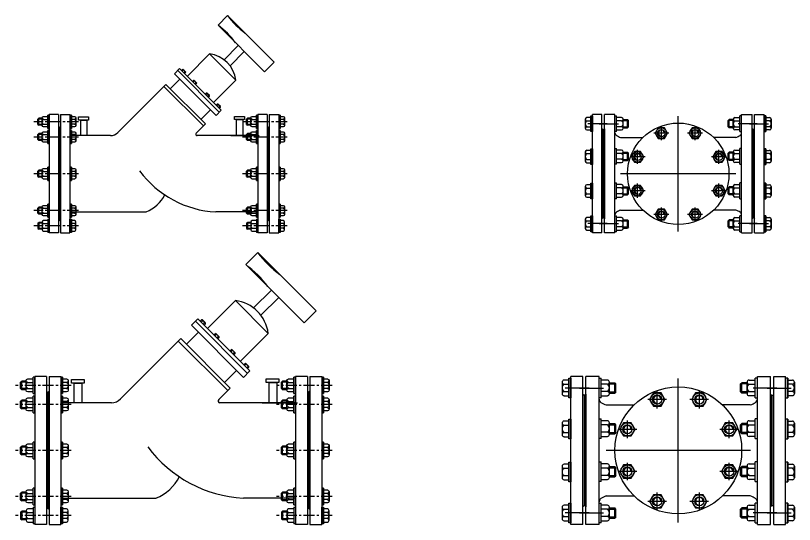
# Model space of a CAD drawing. Header units: millimetres. Extents: x 1218 to 72853, y -34712 to 16286.
# Drawn here: x 64295 to 66534, y 9859 to 11321 of the extents above; entities that cross this region are included whole.
import ezdxf

# ---------------------------------------------------------------- set-up
doc = ezdxf.new("R2010")
doc.units = ezdxf.units.MM
doc.linetypes.add('CENTER', pattern=[50.8, 31.75, -6.35, 6.35, -6.35])
doc.styles.get("Standard").update_dxf_attribs({"font": 'arial.ttf'})

# ---------------------------------------------------------------- blocks, each defined once
blk = doc.blocks.new('VANMOTCHIEU-DN200 PCCC')
for p, q in [((-267.2, 157), (-267.2, 130.5)), ((-251.7, 161.7), (-262.5, 161.7)), ((-251.7, 121.1), (-251.7, 166.4)), ((-251.7, 166.4), (-246.9, 166.4)), ((-251.7, 166.4), (-251.7, 121.1)), ((-219.5, 170), (-246.9, 170)), ((-246.9, -170), (-246.9, 170)), ((-246.9, 166.4), (-246.9, 121.1)), ((-219.5, -170), (-219.5, 170)), ((-182, 170), (-212.4, 170)), ((-212.4, -170), (-212.4, 170)), ((-182, -170), (-182, 170)), ((-182, 121.1), (-182, 166.4)), ((-182, 166.4), (-177.3, 166.4)), ((-177.3, 121.1), (-177.3, 166.4)), ((-162.9, 161.7), (-177.3, 161.7)), ((-158.2, 130.5), (-158.2, 157)), ((0, -165.7), (0, 165.7)), ((158.2, 130.5), (158.2, 157)), ((162.9, 161.7), (177.3, 161.7)), ((182, 166.4), (177.3, 166.4)), ((177.3, 121.1), (177.3, 166.4)), ((182, 170.1), (212.4, 170.1)), ((182, -170), (182, 170.1)), ((182, 121.1), (182, 166.4)), ((212.4, -170), (212.4, 170.1)), ((219.5, 170), (246.9, 170)), ((219.5, -170), (219.5, 170)), ((246.9, -170), (246.9, 170)), ((251.7, 166.4), (246.9, 166.4)), ((246.9, 166.4), (246.9, 121.1)), ((251.7, 121.1), (251.7, 166.4)), ((251.7, 166.4), (251.7, 121.1)), ((251.7, 161.7), (262.5, 161.7)), ((267.2, 157), (267.2, 130.5)), ((-204.8, 143.2), (-259.8, 143.2)), ((-227.1, 143.2), (-172, 143.2)), ((-158.2, 155.7), (-146.3, 155.7)), ((-158.2, 152.7), (-143.3, 152.7)), ((-158.2, 134.8), (-143.3, 134.8)), ((-146.3, 131.8), (-146.3, 155.7)), ((-143.3, 152.7), (-146.3, 155.7)), ((-143.3, 134.8), (-146.3, 131.8)), ((-143.3, 134.8), (-143.3, 152.7)), ((-48.5, 96.7), (-48.5, 137.3)), ((48.5, 96.7), (48.5, 137.3)), ((143.3, 152.7), (146.3, 155.7)), ((158.2, 152.7), (143.3, 152.7)), ((143.3, 134.8), (143.3, 152.7)), ((143.3, 134.8), (146.3, 131.8)), ((158.2, 134.8), (143.3, 134.8)), ((158.2, 155.7), (146.3, 155.7)), ((146.3, 131.8), (146.3, 155.7)), ((227.1, 143.2), (172, 143.2)), ((204.8, 143.2), (259.8, 143.2)), ((-262.5, 125.9), (-251.7, 125.9)), ((-246.9, 121.1), (-251.7, 121.1)), ((-215.9, 125.9), (-219.5, 129.5)), ((-215.9, 125.9), (-212.4, 129.5)), ((-215.9, -125.8), (-215.9, 125.9)), ((-215.9, -125.8), (-215.9, 125.9)), ((-212.4, 129.5), (-212.4, -129.4)), ((-177.3, 121.1), (-182, 121.1)), ((-177.3, 125.9), (-162.9, 125.9)), ((-158.2, 131.8), (-146.3, 131.8)), ((-27, 117), (-69.9, 117)), ((69.9, 117), (27, 117)), ((158.2, 131.8), (146.3, 131.8)), ((177.3, 125.9), (162.9, 125.9)), ((177.3, 121.1), (182, 121.1)), ((215.9, 125.9), (212.4, 129.5)), ((212.4, 129.5), (212.4, -129.4)), ((215.9, 125.9), (219.5, 129.5)), ((215.9, -125.8), (215.9, 125.9)), ((215.9, -125.8), (215.9, 125.9)), ((246.9, 121.1), (251.7, 121.1)), ((262.5, 125.9), (251.7, 125.9)), ((-165.7, 104.5), (-101.7, 104.5)), ((165.7, 104.5), (101.7, 104.5)), ((-251.7, 67.4), (-262.5, 67.4)), ((-251.7, 26.9), (-251.7, 72.2)), ((-251.7, 72.2), (-246.9, 72.2)), ((-251.7, 72.2), (-251.7, 26.9)), ((-246.9, 72.2), (-246.9, 26.9)), ((-182, 27.5), (-182, 72.8)), ((-182, 72.8), (-177.3, 72.8)), ((-177.3, 27.5), (-177.3, 72.8)), ((-162.9, 68), (-177.3, 68)), ((-117, 28.2), (-117, 68.7)), ((117, 28.2), (117, 68.7)), ((162.9, 68), (177.3, 68)), ((182, 72.8), (177.3, 72.8)), ((177.3, 27.5), (177.3, 72.8)), ((182, 27.5), (182, 72.8)), ((251.7, 72.2), (246.9, 72.2)), ((246.9, 72.2), (246.9, 26.9)), ((251.7, 26.9), (251.7, 72.2)), ((251.7, 72.2), (251.7, 26.9)), ((251.7, 67.4), (262.5, 67.4)), ((-267.2, 62.8), (-267.2, 36.3)), ((-158.2, 36.9), (-158.2, 63.4)), ((-158.2, 62.1), (-146.3, 62.1)), ((-158.2, 59.1), (-143.3, 59.1)), ((-146.3, 38.2), (-146.3, 62.1)), ((-143.3, 59.1), (-146.3, 62.1)), ((-143.3, 41.2), (-143.3, 59.1)), ((-95.5, 48.5), (-138.5, 48.5)), ((138.5, 48.5), (95.5, 48.5)), ((143.3, 59.1), (146.3, 62.1)), ((158.2, 59.1), (143.3, 59.1)), ((143.3, 41.2), (143.3, 59.1)), ((158.2, 62.1), (146.3, 62.1)), ((146.3, 38.2), (146.3, 62.1)), ((158.2, 36.9), (158.2, 63.4)), ((267.2, 62.8), (267.2, 36.3)), ((-262.5, 31.6), (-251.7, 31.6)), ((-246.9, 26.9), (-251.7, 26.9)), ((-177.3, 27.5), (-182, 27.5)), ((-177.3, 32.2), (-162.9, 32.2)), ((-158.2, 41.2), (-143.3, 41.2)), ((-158.2, 38.2), (-146.3, 38.2)), ((-143.3, 41.2), (-146.3, 38.2)), ((143.3, 41.2), (146.3, 38.2)), ((158.2, 41.2), (143.3, 41.2)), ((158.2, 38.2), (146.3, 38.2)), ((177.3, 32.2), (162.9, 32.2)), ((177.3, 27.5), (182, 27.5)), ((246.9, 26.9), (251.7, 26.9)), ((262.5, 31.6), (251.7, 31.6)), ((165.9, 0), (-165.9, 0)), ((-267.2, -36.3), (-267.2, -62.7)), ((-251.7, -31.6), (-262.5, -31.6)), ((-251.7, -72.2), (-251.7, -26.8)), ((-251.7, -26.8), (-246.9, -26.8)), ((-251.7, -26.8), (-251.7, -72.2)), ((-246.9, -26.8), (-246.9, -72.2)), ((-182, -71.6), (-182, -26.2)), ((-182, -26.2), (-177.3, -26.2)), ((-177.3, -71.6), (-177.3, -26.2)), ((-162.9, -31), (-177.3, -31)), ((-158.2, -62.1), (-158.2, -35.7)), ((-158.2, -37), (-146.3, -37)), ((-158.2, -39.9), (-143.3, -39.9)), ((-146.3, -60.8), (-146.3, -37)), ((-143.3, -39.9), (-146.3, -37)), ((-143.3, -57.8), (-143.3, -39.9)), ((-117, -68.7), (-117, -28.2)), ((117, -68.7), (117, -28.2)), ((143.3, -39.9), (146.3, -37)), ((158.2, -39.9), (143.3, -39.9)), ((143.3, -57.8), (143.3, -39.9)), ((158.2, -37), (146.3, -37)), ((146.3, -60.8), (146.3, -37)), ((158.2, -62.1), (158.2, -35.7)), ((162.9, -31), (177.3, -31)), ((182, -26.2), (177.3, -26.2)), ((177.3, -71.6), (177.3, -26.2)), ((182, -71.6), (182, -26.2)), ((251.7, -26.8), (246.9, -26.8)), ((246.9, -26.8), (246.9, -72.2)), ((251.7, -72.2), (251.7, -26.8)), ((251.7, -26.8), (251.7, -72.2)), ((251.7, -31.6), (262.5, -31.6)), ((267.2, -36.3), (267.2, -62.7)), ((-177.3, -66.8), (-162.9, -66.8)), ((-158.2, -57.8), (-143.3, -57.8)), ((-158.2, -60.8), (-146.3, -60.8)), ((-143.3, -57.8), (-146.3, -60.8)), ((-95.5, -48.5), (-138.5, -48.5)), ((138.5, -48.5), (95.5, -48.5)), ((143.3, -57.8), (146.3, -60.8)), ((158.2, -57.8), (143.3, -57.8)), ((158.2, -60.8), (146.3, -60.8)), ((177.3, -66.8), (162.9, -66.8)), ((-262.5, -67.4), (-251.7, -67.4)), ((-246.9, -72.2), (-251.7, -72.2)), ((-177.3, -71.6), (-182, -71.6)), ((177.3, -71.6), (182, -71.6)), ((246.9, -72.2), (251.7, -72.2)), ((262.5, -67.4), (251.7, -67.4)), ((-165.7, -104.5), (-101.7, -104.5)), ((-48.5, -137.3), (-48.5, -96.7)), ((48.5, -137.3), (48.5, -96.7)), ((165.7, -104.5), (101.7, -104.5)), ((-267.2, -130.5), (-267.2, -157)), ((-251.7, -125.8), (-262.5, -125.8)), ((-251.7, -166.4), (-251.7, -121.1)), ((-251.7, -121.1), (-246.9, -121.1)), ((-251.7, -121.1), (-251.7, -166.4)), ((-246.9, -121.1), (-246.9, -166.4)), ((-215.9, -125.8), (-219.5, -129.4)), ((-215.9, -125.8), (-212.4, -129.4)), ((-182, -166.4), (-182, -121.1)), ((-182, -121.1), (-177.3, -121.1)), ((-177.3, -166.4), (-177.3, -121.1)), ((-162.9, -125.8), (-177.3, -125.8)), ((-158.2, -157), (-158.2, -130.5)), ((-158.2, -131.8), (-146.3, -131.8)), ((-146.3, -155.7), (-146.3, -131.8)), ((-143.3, -134.8), (-146.3, -131.8)), ((-27, -117), (-69.9, -117)), ((69.9, -117), (27, -117)), ((143.3, -134.8), (146.3, -131.8)), ((158.2, -131.8), (146.3, -131.8)), ((146.3, -155.7), (146.3, -131.8)), ((158.2, -157), (158.2, -130.5)), ((162.9, -125.8), (177.3, -125.8)), ((182, -121.1), (177.3, -121.1)), ((177.3, -166.4), (177.3, -121.1)), ((182, -166.4), (182, -121.1)), ((215.9, -125.8), (212.4, -129.4)), ((215.9, -125.8), (219.5, -129.4)), ((251.7, -121.1), (246.9, -121.1)), ((246.9, -121.1), (246.9, -166.4)), ((251.7, -166.4), (251.7, -121.1)), ((251.7, -121.1), (251.7, -166.4)), ((251.7, -125.8), (262.5, -125.8)), ((267.2, -130.5), (267.2, -157)), ((-204.8, -143.1), (-259.8, -143.1)), ((-227.1, -143.1), (-172, -143.1)), ((-158.2, -134.8), (-143.3, -134.8)), ((-158.2, -152.7), (-143.3, -152.7)), ((-158.2, -155.7), (-146.3, -155.7)), ((-143.3, -152.7), (-146.3, -155.7)), ((-143.3, -152.7), (-143.3, -134.8)), ((158.2, -134.8), (143.3, -134.8)), ((143.3, -152.7), (143.3, -134.8)), ((143.3, -152.7), (146.3, -155.7)), ((158.2, -152.7), (143.3, -152.7)), ((158.2, -155.7), (146.3, -155.7)), ((227.1, -143.1), (172, -143.1)), ((204.8, -143.1), (259.8, -143.1)), ((-262.5, -161.6), (-251.7, -161.6)), ((-246.9, -166.4), (-251.7, -166.4)), ((-219.5, -170), (-246.9, -170)), ((-182, -170), (-212.4, -170)), ((-177.3, -166.4), (-182, -166.4)), ((-177.3, -161.6), (-162.9, -161.6)), ((177.3, -161.6), (162.9, -161.6)), ((177.3, -166.4), (182, -166.4)), ((182, -170), (212.4, -170)), ((219.5, -170), (246.9, -170)), ((246.9, -166.4), (251.7, -166.4)), ((262.5, -161.6), (251.7, -161.6))]:
    blk.add_line(p, q)
for points in [[(-262.5, 152.1), (-251.7, 152.1)], [(-262.5, 135.4), (-251.7, 135.4)], [(-162.9, 152.1), (-177.3, 152.1)], [(-162.9, 135.4), (-177.3, 135.4)], [(162.9, 152.1), (177.3, 152.1)], [(162.9, 135.4), (177.3, 135.4)], [(262.5, 152.1), (251.7, 152.1)], [(262.5, 135.4), (251.7, 135.4)], [(-262.5, 57.9), (-251.7, 57.9)], [(-162.9, 58.5), (-177.3, 58.5)], [(162.9, 58.5), (177.3, 58.5)], [(262.5, 57.9), (251.7, 57.9)], [(-262.5, 41.2), (-251.7, 41.2)], [(-162.9, 41.8), (-177.3, 41.8)], [(162.9, 41.8), (177.3, 41.8)], [(262.5, 41.2), (251.7, 41.2)], [(-262.5, -41.1), (-251.7, -41.1)], [(-162.9, -40.5), (-177.3, -40.5)], [(162.9, -40.5), (177.3, -40.5)], [(262.5, -41.1), (251.7, -41.1)], [(-262.5, -57.8), (-251.7, -57.8)], [(-162.9, -57.2), (-177.3, -57.2)], [(162.9, -57.2), (177.3, -57.2)], [(262.5, -57.8), (251.7, -57.8)], [(-262.5, -135.4), (-251.7, -135.4)], [(-262.5, -152.1), (-251.7, -152.1)], [(-162.9, -135.4), (-177.3, -135.4)], [(-162.9, -152.1), (-177.3, -152.1)], [(162.9, -135.4), (177.3, -135.4)], [(162.9, -152.1), (177.3, -152.1)], [(262.5, -135.4), (251.7, -135.4)], [(262.5, -152.1), (251.7, -152.1)]]:
    blk.add_lwpolyline(points)
at = {"flags": 128}
for points in [[(-30.8, 117), (-39.7, 132.3), (-57.3, 132.3), (-66.1, 117), (-57.3, 101.7), (-39.7, 101.7)], [(66.1, 117), (57.3, 132.3), (39.7, 132.3), (30.8, 117), (39.7, 101.7), (57.3, 101.7)], [(-99.4, 48.5), (-108.2, 63.7), (-125.8, 63.7), (-134.6, 48.5), (-125.8, 33.2), (-108.2, 33.2)], [(134.6, 48.5), (125.8, 63.7), (108.2, 63.7), (99.4, 48.5), (108.2, 33.2), (125.8, 33.2)], [(-99.4, -48.5), (-108.2, -33.2), (-125.8, -33.2), (-134.6, -48.5), (-125.8, -63.7), (-108.2, -63.7)], [(134.6, -48.5), (125.8, -33.2), (108.2, -33.2), (99.4, -48.5), (108.2, -63.7), (125.8, -63.7)], [(-30.8, -117), (-39.7, -101.7), (-57.3, -101.7), (-66.1, -117), (-57.3, -132.3), (-39.7, -132.3)], [(66.1, -117), (57.3, -101.7), (39.7, -101.7), (30.8, -117), (39.7, -132.3), (57.3, -132.3)]]:
    blk.add_lwpolyline(points, close=True, dxfattribs=at)
for centre, radius in [((0, 0), 145.8), ((-48.5, 117), 15.3), ((-48.5, 117), 10.6), ((48.5, 117), 15.3), ((48.5, 117), 10.6), ((-117, 48.5), 15.3), ((-117, 48.5), 10.6), ((117, 48.5), 15.3), ((117, 48.5), 10.6), ((-117, -48.5), 15.3), ((-117, -48.5), 10.6), ((117, -48.5), 15.3), ((117, -48.5), 10.6), ((-48.5, -117), 15.3), ((-48.5, -117), 10.6), ((48.5, -117), 15.3), ((48.5, -117), 10.6)]:
    blk.add_circle(centre, radius)
for centre, radius, start, end in [((-262.5, 156.9), 4.77, 90.2478, 269.7522), ((-163, 156.9), 4.77, 270.2478, 89.7522), ((163, 156.9), 4.77, 90.2478, 269.7522), ((262.5, 156.9), 4.77, 270.2478, 89.7522), ((-257.5, 143.8), 9.72, 120.7312, 239.2688), ((-262.5, 130.7), 4.77, 90.2478, 269.7522), ((-167.9, 143.8), 9.72, 300.7312, 59.2688), ((-163, 130.7), 4.77, 270.2478, 89.7522), ((167.9, 143.8), 9.72, 120.7312, 239.2688), ((163, 130.7), 4.77, 90.2478, 269.7522), ((257.5, 143.8), 9.72, 300.7312, 59.2688), ((262.5, 130.7), 4.77, 270.2478, 89.7522), ((-171.7, 118.9), 10.4, 186.0969, 234.3678), ((-48.5, 117), 8.81, 0, 270), ((48.5, 117), 8.81, 0, 270), ((171.7, 118.9), 10.4, 305.6322, 353.9031), ((-148.5, 154.7), 53, 236.5722, 251.1443), ((148.5, 154.7), 53, 288.8557, 303.4278), ((-262.5, 62.7), 4.77, 90.2478, 269.7522), ((-163, 63.2), 4.77, 270.2478, 89.7522), ((163, 63.2), 4.77, 90.2478, 269.7522), ((262.5, 62.7), 4.77, 270.2478, 89.7522), ((-257.5, 49.5), 9.72, 120.7312, 239.2688), ((-167.9, 50.1), 9.72, 300.7312, 59.2688), ((-117, 48.5), 8.81, 0, 270), ((117, 48.5), 8.81, 0, 270), ((167.9, 50.1), 9.72, 120.7312, 239.2688), ((257.5, 49.5), 9.72, 300.7312, 59.2688), ((-262.5, 36.4), 4.77, 90.2478, 269.7522), ((-163, 37), 4.77, 270.2478, 89.7522), ((163, 37), 4.77, 90.2478, 269.7522), ((262.5, 36.4), 4.77, 270.2478, 89.7522), ((-262.5, -36.4), 4.77, 90.2478, 269.7522), ((-257.5, -49.5), 9.72, 120.7312, 239.2688), ((-163, -35.8), 4.77, 270.2478, 89.7522), ((-167.9, -48.9), 9.72, 300.7312, 59.2688), ((-117, -48.5), 8.81, 0, 270), ((117, -48.5), 8.81, 0, 270), ((163, -35.8), 4.77, 90.2478, 269.7522), ((167.9, -48.9), 9.72, 120.7312, 239.2688), ((262.5, -36.4), 4.77, 270.2478, 89.7522), ((257.5, -49.5), 9.72, 300.7312, 59.2688), ((-262.5, -62.6), 4.77, 90.2478, 269.7522), ((-163, -62), 4.77, 270.2478, 89.7522), ((163, -62), 4.77, 90.2478, 269.7522), ((262.5, -62.6), 4.77, 270.2478, 89.7522), ((-171.7, -118.9), 10.4, 125.6322, 173.9031), ((-148.5, -154.7), 53, 108.8557, 123.4278), ((-48.5, -117), 8.81, 0, 270), ((48.5, -117), 8.81, 0, 270), ((148.5, -154.7), 53, 56.5722, 71.1443), ((171.7, -118.9), 10.4, 6.0969, 54.3678), ((-262.5, -130.6), 4.77, 90.2478, 269.7522), ((-163, -130.6), 4.77, 270.2478, 89.7522), ((163, -130.6), 4.77, 90.2478, 269.7522), ((262.5, -130.6), 4.77, 270.2478, 89.7522), ((-257.5, -143.7), 9.72, 120.7312, 239.2688), ((-262.5, -156.9), 4.77, 90.2478, 269.7522), ((-167.9, -143.7), 9.72, 300.7312, 59.2688), ((-163, -156.9), 4.77, 270.2478, 89.7522), ((167.9, -143.7), 9.72, 120.7312, 239.2688), ((163, -156.9), 4.77, 90.2478, 269.7522), ((257.5, -143.7), 9.72, 300.7312, 59.2688), ((262.5, -156.9), 4.77, 270.2478, 89.7522)]:
    blk.add_arc(centre, radius, start, end)
at = {"flags": 1}
for p in [(-246.9, 0), (246.9, 0)]:
    blk.add_attdef('AMC', p, '', height=0.5, dxfattribs=at)
blk = doc.blocks.new('VANMOTCHIEU-DN250 PCCC')
for p, q in [((-314.6, 202.1), (-328.1, 202.1)), ((-314.6, 151.4), (-314.6, 208)), ((-314.6, 208), (-308.7, 208)), ((-314.6, 208), (-314.6, 151.4)), ((-274.4, 212.5), (-308.7, 212.5)), ((-308.7, -212.5), (-308.7, 212.5)), ((-308.7, 208), (-308.7, 151.4)), ((-274.4, -212.5), (-274.4, 212.5)), ((-227.6, 212.5), (-265.4, 212.5)), ((-265.4, -212.5), (-265.4, 212.5)), ((-227.6, -212.5), (-227.6, 212.5)), ((-227.6, 151.4), (-227.6, 208)), ((-227.6, 208), (-221.6, 208)), ((-221.6, 151.4), (-221.6, 208)), ((-203.7, 202.1), (-221.6, 202.1)), ((0, -207.1), (0, 207.1)), ((203.7, 202.1), (221.6, 202.1)), ((227.6, 208), (221.6, 208)), ((221.6, 151.4), (221.6, 208)), ((227.6, 212.7), (265.4, 212.7)), ((227.6, -212.5), (227.6, 212.6)), ((227.6, 151.4), (227.6, 208)), ((265.4, -212.5), (265.4, 212.7)), ((274.4, 212.5), (308.7, 212.5)), ((274.4, -212.5), (274.4, 212.5)), ((308.7, -212.5), (308.7, 212.5)), ((314.6, 208), (308.7, 208)), ((308.7, 208), (308.7, 151.4)), ((314.6, 151.4), (314.6, 208)), ((314.6, 208), (314.6, 151.4)), ((314.6, 202.1), (328.1, 202.1)), ((-334, 196.3), (-334, 163.2)), ((-197.7, 163.2), (-197.7, 196.3)), ((-197.7, 194.6), (-182.8, 194.6)), ((-197.7, 190.9), (-179.1, 190.9)), ((-182.8, 164.8), (-182.8, 194.6)), ((-179.1, 190.9), (-182.8, 194.6)), ((-179.1, 168.5), (-179.1, 190.9)), ((179.1, 190.9), (182.8, 194.6)), ((197.7, 190.9), (179.1, 190.9)), ((179.1, 168.5), (179.1, 190.9)), ((197.7, 194.6), (182.8, 194.6)), ((182.8, 164.8), (182.8, 194.6)), ((197.7, 163.2), (197.7, 196.3)), ((334, 196.3), (334, 163.2)), ((-328.1, 157.3), (-314.6, 157.3)), ((-256, 179), (-324.8, 179)), ((-283.9, 179), (-215, 179)), ((-269.9, 157.3), (-274.4, 161.8)), ((-269.9, 157.3), (-265.4, 161.8)), ((-269.9, -157.3), (-269.9, 157.3)), ((-269.9, -157.3), (-269.9, 157.3)), ((-265.4, 161.8), (-265.4, -161.8)), ((-221.6, 157.3), (-203.7, 157.3)), ((-197.7, 168.5), (-179.1, 168.5)), ((-197.7, 164.8), (-182.8, 164.8)), ((-179.1, 168.5), (-182.8, 164.8)), ((-60.6, 120.9), (-60.6, 171.6)), ((60.6, 120.9), (60.6, 171.6)), ((179.1, 168.5), (182.8, 164.8)), ((197.7, 168.5), (179.1, 168.5)), ((197.7, 164.8), (182.8, 164.8)), ((221.6, 157.3), (203.7, 157.3)), ((283.9, 179), (215, 179)), ((256, 179), (324.8, 179)), ((269.9, 157.3), (265.4, 161.8)), ((265.4, 161.8), (265.4, -161.8)), ((269.9, 157.3), (274.4, 161.8)), ((269.9, -157.3), (269.9, 157.3)), ((269.9, -157.3), (269.9, 157.3)), ((328.1, 157.3), (314.6, 157.3)), ((-308.7, 151.4), (-314.6, 151.4)), ((-221.6, 151.4), (-227.6, 151.4)), ((-33.7, 146.3), (-87.4, 146.3)), ((87.4, 146.3), (33.7, 146.3)), ((221.6, 151.4), (227.6, 151.4)), ((308.7, 151.4), (314.6, 151.4)), ((-207.1, 130.6), (-127.1, 130.6)), ((207.1, 130.6), (127.1, 130.6)), ((-314.6, 33.6), (-314.6, 90.2)), ((-314.6, 90.2), (-308.7, 90.2)), ((-314.6, 90.2), (-314.6, 33.6)), ((-308.7, 90.2), (-308.7, 33.6)), ((-227.6, 34.3), (-227.6, 91)), ((-227.6, 91), (-221.6, 91)), ((-221.6, 34.3), (-221.6, 91)), ((227.6, 91), (221.6, 91)), ((221.6, 34.3), (221.6, 91)), ((227.6, 34.3), (227.6, 91)), ((314.6, 90.2), (308.7, 90.2)), ((308.7, 90.2), (308.7, 33.6)), ((314.6, 33.6), (314.6, 90.2)), ((314.6, 90.2), (314.6, 33.6)), ((-334, 78.5), (-334, 45.4)), ((-314.6, 84.3), (-328.1, 84.3)), ((-203.7, 85), (-221.6, 85)), ((-197.7, 46.1), (-197.7, 79.2)), ((-197.7, 77.6), (-182.8, 77.6)), ((-197.7, 73.8), (-179.1, 73.8)), ((-182.8, 47.7), (-182.8, 77.6)), ((-179.1, 73.8), (-182.8, 77.6)), ((-179.1, 51.5), (-179.1, 73.8)), ((-146.3, 35.3), (-146.3, 85.9)), ((146.3, 35.3), (146.3, 85.9)), ((179.1, 73.8), (182.8, 77.6)), ((197.7, 73.8), (179.1, 73.8)), ((179.1, 51.5), (179.1, 73.8)), ((197.7, 77.6), (182.8, 77.6)), ((182.8, 47.7), (182.8, 77.6)), ((197.7, 46.1), (197.7, 79.2)), ((203.7, 85), (221.6, 85)), ((314.6, 84.3), (328.1, 84.3)), ((334, 78.5), (334, 45.4)), ((-197.7, 51.5), (-179.1, 51.5)), ((-197.7, 47.7), (-182.8, 47.7)), ((-179.1, 51.5), (-182.8, 47.7)), ((-119.4, 60.6), (-173.1, 60.6)), ((173.1, 60.6), (119.4, 60.6)), ((179.1, 51.5), (182.8, 47.7)), ((197.7, 51.5), (179.1, 51.5)), ((197.7, 47.7), (182.8, 47.7)), ((-328.1, 39.5), (-314.6, 39.5)), ((-308.7, 33.6), (-314.6, 33.6)), ((-221.6, 34.3), (-227.6, 34.3)), ((-221.6, 40.3), (-203.7, 40.3)), ((221.6, 40.3), (203.7, 40.3)), ((221.6, 34.3), (227.6, 34.3)), ((308.7, 33.6), (314.6, 33.6)), ((328.1, 39.5), (314.6, 39.5)), ((207.4, 0), (-207.4, 0)), ((-314.6, -39.5), (-328.1, -39.5)), ((-314.6, -90.2), (-314.6, -33.5)), ((-314.6, -33.5), (-308.7, -33.5)), ((-314.6, -33.5), (-314.6, -90.2)), ((-308.7, -33.5), (-308.7, -90.2)), ((-227.6, -89.5), (-227.6, -32.8)), ((-227.6, -32.8), (-221.6, -32.8)), ((-221.6, -89.5), (-221.6, -32.8)), ((-203.7, -38.7), (-221.6, -38.7)), ((-197.7, -77.7), (-197.7, -44.6)), ((-146.3, -85.9), (-146.3, -35.3)), ((146.3, -85.9), (146.3, -35.3)), ((197.7, -77.7), (197.7, -44.6)), ((203.7, -38.7), (221.6, -38.7)), ((227.6, -32.8), (221.6, -32.8)), ((221.6, -89.5), (221.6, -32.8)), ((227.6, -89.5), (227.6, -32.8)), ((314.6, -33.5), (308.7, -33.5)), ((308.7, -33.5), (308.7, -90.2)), ((314.6, -90.2), (314.6, -33.5)), ((314.6, -33.5), (314.6, -90.2)), ((314.6, -39.5), (328.1, -39.5)), ((-334, -45.3), (-334, -78.4)), ((-197.7, -46.2), (-182.8, -46.2)), ((-197.7, -49.9), (-179.1, -49.9)), ((-182.8, -76), (-182.8, -46.2)), ((-179.1, -49.9), (-182.8, -46.2)), ((-179.1, -72.3), (-179.1, -49.9)), ((-119.4, -60.6), (-173.1, -60.6)), ((173.1, -60.6), (119.4, -60.6)), ((179.1, -49.9), (182.8, -46.2)), ((197.7, -49.9), (179.1, -49.9)), ((179.1, -72.3), (179.1, -49.9)), ((197.7, -46.2), (182.8, -46.2)), ((182.8, -76), (182.8, -46.2)), ((334, -45.3), (334, -78.4)), ((-328.1, -84.2), (-314.6, -84.2)), ((-221.6, -89.5), (-227.6, -89.5)), ((-221.6, -83.5), (-203.7, -83.5)), ((-197.7, -72.3), (-179.1, -72.3)), ((-197.7, -76), (-182.8, -76)), ((-179.1, -72.3), (-182.8, -76)), ((179.1, -72.3), (182.8, -76)), ((197.7, -72.3), (179.1, -72.3)), ((197.7, -76), (182.8, -76)), ((221.6, -83.5), (203.7, -83.5)), ((221.6, -89.5), (227.6, -89.5)), ((328.1, -84.2), (314.6, -84.2)), ((-308.7, -90.2), (-314.6, -90.2)), ((308.7, -90.2), (314.6, -90.2)), ((-207.1, -130.6), (-127.1, -130.6)), ((-60.6, -171.6), (-60.6, -120.9)), ((60.6, -171.6), (60.6, -120.9)), ((207.1, -130.6), (127.1, -130.6)), ((-314.6, -208), (-314.6, -151.3)), ((-314.6, -151.3), (-308.7, -151.3)), ((-314.6, -151.3), (-314.6, -208)), ((-308.7, -151.3), (-308.7, -208)), ((-227.6, -208), (-227.6, -151.3)), ((-227.6, -151.3), (-221.6, -151.3)), ((-221.6, -208), (-221.6, -151.3)), ((-33.7, -146.3), (-87.4, -146.3)), ((87.4, -146.3), (33.7, -146.3)), ((227.6, -151.3), (221.6, -151.3)), ((221.6, -208), (221.6, -151.3)), ((227.6, -208), (227.6, -151.3)), ((314.6, -151.3), (308.7, -151.3)), ((308.7, -151.3), (308.7, -208)), ((314.6, -208), (314.6, -151.3)), ((314.6, -151.3), (314.6, -208)), ((-334, -163.1), (-334, -196.2)), ((-314.6, -157.3), (-328.1, -157.3)), ((-256, -178.9), (-324.8, -178.9)), ((-283.9, -178.9), (-215, -178.9)), ((-269.9, -157.3), (-274.4, -161.8)), ((-269.9, -157.3), (-265.4, -161.8)), ((-203.7, -157.3), (-221.6, -157.3)), ((-197.7, -196.2), (-197.7, -163.1)), ((-197.7, -164.8), (-182.8, -164.8)), ((-197.7, -168.5), (-179.1, -168.5)), ((-182.8, -194.6), (-182.8, -164.8)), ((-179.1, -168.5), (-182.8, -164.8)), ((-179.1, -190.9), (-179.1, -168.5)), ((179.1, -168.5), (182.8, -164.8)), ((197.7, -168.5), (179.1, -168.5)), ((179.1, -190.9), (179.1, -168.5)), ((197.7, -164.8), (182.8, -164.8)), ((182.8, -194.6), (182.8, -164.8)), ((197.7, -196.2), (197.7, -163.1)), ((203.7, -157.3), (221.6, -157.3)), ((283.9, -178.9), (215, -178.9)), ((256, -178.9), (324.8, -178.9)), ((269.9, -157.3), (265.4, -161.8)), ((269.9, -157.3), (274.4, -161.8)), ((314.6, -157.3), (328.1, -157.3)), ((334, -163.1), (334, -196.2)), ((-197.7, -190.9), (-179.1, -190.9)), ((-197.7, -194.6), (-182.8, -194.6)), ((-179.1, -190.9), (-182.8, -194.6)), ((179.1, -190.9), (182.8, -194.6)), ((197.7, -190.9), (179.1, -190.9)), ((197.7, -194.6), (182.8, -194.6)), ((-328.1, -202), (-314.6, -202)), ((-308.7, -208), (-314.6, -208)), ((-274.4, -212.5), (-308.7, -212.5)), ((-227.6, -212.5), (-265.4, -212.5)), ((-221.6, -208), (-227.6, -208)), ((-221.6, -202), (-203.7, -202)), ((221.6, -202), (203.7, -202)), ((221.6, -208), (227.6, -208)), ((227.6, -212.5), (265.4, -212.5)), ((274.4, -212.5), (308.7, -212.5)), ((308.7, -208), (314.6, -208)), ((328.1, -202), (314.6, -202))]:
    blk.add_line(p, q)
for points in [[(-328.1, 190.2), (-314.6, 190.2)], [(-203.7, 190.2), (-221.6, 190.2)], [(203.7, 190.2), (221.6, 190.2)], [(328.1, 190.2), (314.6, 190.2)], [(-328.1, 169.3), (-314.6, 169.3)], [(-203.7, 169.3), (-221.6, 169.3)], [(203.7, 169.3), (221.6, 169.3)], [(328.1, 169.3), (314.6, 169.3)], [(-328.1, 72.3), (-314.6, 72.3)], [(-203.7, 73.1), (-221.6, 73.1)], [(203.7, 73.1), (221.6, 73.1)], [(328.1, 72.3), (314.6, 72.3)], [(-328.1, 51.5), (-314.6, 51.5)], [(-203.7, 52.2), (-221.6, 52.2)], [(203.7, 52.2), (221.6, 52.2)], [(328.1, 51.5), (314.6, 51.5)], [(-328.1, -51.4), (-314.6, -51.4)], [(-203.7, -50.7), (-221.6, -50.7)], [(203.7, -50.7), (221.6, -50.7)], [(328.1, -51.4), (314.6, -51.4)], [(-328.1, -72.3), (-314.6, -72.3)], [(-203.7, -71.6), (-221.6, -71.6)], [(203.7, -71.6), (221.6, -71.6)], [(328.1, -72.3), (314.6, -72.3)], [(-328.1, -169.2), (-314.6, -169.2)], [(-203.7, -169.2), (-221.6, -169.2)], [(203.7, -169.2), (221.6, -169.2)], [(328.1, -169.2), (314.6, -169.2)], [(-328.1, -190.1), (-314.6, -190.1)], [(-203.7, -190.1), (-221.6, -190.1)], [(203.7, -190.1), (221.6, -190.1)], [(328.1, -190.1), (314.6, -190.1)]]:
    blk.add_lwpolyline(points)
at = {"flags": 128}
for points in [[(-38.6, 146.3), (-49.6, 165.3), (-71.6, 165.3), (-82.6, 146.3), (-71.6, 127.2), (-49.6, 127.2)], [(82.6, 146.3), (71.6, 165.3), (49.6, 165.3), (38.6, 146.3), (49.6, 127.2), (71.6, 127.2)], [(-124.2, 60.6), (-135.2, 79.7), (-157.3, 79.7), (-168.3, 60.6), (-157.3, 41.5), (-135.2, 41.5)], [(168.3, 60.6), (157.3, 79.7), (135.2, 79.7), (124.2, 60.6), (135.2, 41.5), (157.3, 41.5)], [(-124.2, -60.6), (-135.2, -41.5), (-157.3, -41.5), (-168.3, -60.6), (-157.3, -79.7), (-135.2, -79.7)], [(168.3, -60.6), (157.3, -41.5), (135.2, -41.5), (124.2, -60.6), (135.2, -79.7), (157.3, -79.7)], [(-38.6, -146.3), (-49.6, -127.2), (-71.6, -127.2), (-82.6, -146.3), (-71.6, -165.3), (-49.6, -165.3)], [(82.6, -146.3), (71.6, -127.2), (49.6, -127.2), (38.6, -146.3), (49.6, -165.3), (71.6, -165.3)]]:
    blk.add_lwpolyline(points, close=True, dxfattribs=at)
for centre, radius in [((0, 0), 182.3), ((-60.6, 146.3), 19.1), ((-60.6, 146.3), 13.2), ((60.6, 146.3), 19.1), ((60.6, 146.3), 13.2), ((-146.3, 60.6), 19.1), ((-146.3, 60.6), 13.2), ((146.3, 60.6), 19.1), ((146.3, 60.6), 13.2), ((-146.3, -60.6), 19.1), ((146.3, -60.6), 19.1), ((-146.3, -60.6), 13.2), ((146.3, -60.6), 13.2), ((-60.6, -146.3), 19.1), ((-60.6, -146.3), 13.2), ((60.6, -146.3), 19.1), ((60.6, -146.3), 13.2)]:
    blk.add_circle(centre, radius)
for centre, radius, start, end in [((-328.1, 196.1), 5.96, 90.2478, 269.7522), ((-203.7, 196.1), 5.96, 270.2478, 89.7522), ((203.7, 196.1), 5.96, 90.2478, 269.7522), ((328.1, 196.1), 5.96, 270.2478, 89.7522), ((-321.9, 179.7), 12.1, 120.7312, 239.2688), ((-209.9, 179.7), 12.1, 300.7312, 59.2688), ((209.9, 179.7), 12.1, 120.7312, 239.2688), ((321.9, 179.7), 12.1, 300.7312, 59.2688), ((-328.1, 163.3), 5.96, 90.2478, 269.7522), ((-203.7, 163.3), 5.96, 270.2478, 89.7522), ((-60.6, 146.3), 11, 0, 270), ((60.6, 146.3), 11, 0, 270), ((203.7, 163.3), 5.96, 90.2478, 269.7522), ((328.1, 163.3), 5.96, 270.2478, 89.7522), ((-214.6, 148.6), 13, 186.0969, 234.3678), ((-185.7, 193.4), 66.3, 236.5722, 251.1443), ((185.7, 193.4), 66.3, 288.8557, 303.4278), ((214.6, 148.6), 13, 305.6322, 353.9031), ((-328.1, 78.3), 5.96, 90.2478, 269.7522), ((-321.9, 61.9), 12.1, 120.7312, 239.2688), ((-203.7, 79.1), 5.96, 270.2478, 89.7522), ((-209.9, 62.7), 12.1, 300.7312, 59.2688), ((-146.3, 60.6), 11, 0, 270), ((146.3, 60.6), 11, 0, 270), ((203.7, 79.1), 5.96, 90.2478, 269.7522), ((209.9, 62.7), 12.1, 120.7312, 239.2688), ((328.1, 78.3), 5.96, 270.2478, 89.7522), ((321.9, 61.9), 12.1, 300.7312, 59.2688), ((-328.1, 45.5), 5.96, 90.2478, 269.7522), ((-203.7, 46.3), 5.96, 270.2478, 89.7522), ((203.7, 46.3), 5.96, 90.2478, 269.7522), ((328.1, 45.5), 5.96, 270.2478, 89.7522), ((-328.1, -45.5), 5.96, 90.2478, 269.7522), ((-203.7, -44.7), 5.96, 270.2478, 89.7522), ((203.7, -44.7), 5.96, 90.2478, 269.7522), ((328.1, -45.5), 5.96, 270.2478, 89.7522), ((-321.9, -61.9), 12.1, 120.7312, 239.2688), ((-209.9, -61.1), 12.1, 300.7312, 59.2688), ((-146.3, -60.6), 11, 0, 270), ((146.3, -60.6), 11, 0, 270), ((209.9, -61.1), 12.1, 120.7312, 239.2688), ((321.9, -61.9), 12.1, 300.7312, 59.2688), ((-328.1, -78.3), 5.96, 90.2478, 269.7522), ((-203.7, -77.5), 5.96, 270.2478, 89.7522), ((203.7, -77.5), 5.96, 90.2478, 269.7522), ((328.1, -78.3), 5.96, 270.2478, 89.7522), ((-185.7, -193.4), 66.3, 108.8557, 123.4278), ((185.7, -193.4), 66.3, 56.5722, 71.1443), ((-214.6, -148.6), 13, 125.6322, 173.9031), ((-60.6, -146.3), 11, 0, 270), ((60.6, -146.3), 11, 0, 270), ((214.6, -148.6), 13, 6.0969, 54.3678), ((-328.1, -163.3), 5.96, 90.2478, 269.7522), ((-321.9, -179.7), 12.1, 120.7312, 239.2688), ((-203.7, -163.3), 5.96, 270.2478, 89.7522), ((-209.9, -179.7), 12.1, 300.7312, 59.2688), ((203.7, -163.3), 5.96, 90.2478, 269.7522), ((209.9, -179.7), 12.1, 120.7312, 239.2688), ((328.1, -163.3), 5.96, 270.2478, 89.7522), ((321.9, -179.7), 12.1, 300.7312, 59.2688), ((-328.1, -196.1), 5.96, 90.2478, 269.7522), ((-203.7, -196.1), 5.96, 270.2478, 89.7522), ((203.7, -196.1), 5.96, 90.2478, 269.7522), ((328.1, -196.1), 5.96, 270.2478, 89.7522)]:
    blk.add_arc(centre, radius, start, end)
at = {"flags": 1}
for p in [(-308.7, 0), (308.7, 0)]:
    blk.add_attdef('AMC', p, '', height=0.625, dxfattribs=at)
blk = doc.blocks.new('dai oc M20')
for p, q in [((25872.5, -5702.3, 1381.5), (25872.5, -5698.3, 1381.5)), ((25872.5, -5698.3, 1381.5), (25910.5, -5698.3, 1381.5)), ((25872.5, -5702.3, 1381.5), (25910.5, -5702.3, 1381.5)), ((25876.5, -5702.3, 1381.5), (25876.5, -5714.3, 1381.5)), ((25906.5, -5714.3, 1381.5), (25906.5, -5702.3, 1381.5)), ((25910.5, -5698.3, 1381.5), (25910.5, -5702.3, 1381.5)), ((25880.4, -5718.3, 1381.5), (25902.6, -5718.3, 1381.5)), ((25881.5, -5718.3, 1381.5), (25881.5, -5728.3, 1381.5)), ((25881.5, -5728.3, 1381.5), (25901.5, -5728.3, 1381.5)), ((25884, -5730.8, 1381.5), (25881.5, -5728.3, 1381.5)), ((25884, -5718.3, 1381.5), (25884, -5730.8, 1381.5)), ((25884, -5730.8, 1381.5), (25899, -5730.8, 1381.5)), ((25899, -5718.3, 1381.5), (25899, -5730.8, 1381.5)), ((25899, -5730.8, 1381.5), (25901.5, -5728.3, 1381.5)), ((25901.5, -5718.3, 1381.5), (25901.5, -5728.3, 1381.5))]:
    blk.add_line(p, q)
at = {"elevation": 1381.5}
for points in [[(25884.5, -5714.3), (25884.5, -5702.3)], [(25898.5, -5714.3), (25898.5, -5702.3)]]:
    blk.add_lwpolyline(points, dxfattribs=at)
for centre, radius, start, end in [((25880.5, -5714.3, 1381.5), 4, 180.2478, 359.7522), ((25891.5, -5710.1, 1381.5), 8.14, 210.7312, 329.2688), ((25902.5, -5714.3, 1381.5), 4, 180.2478, 359.7522)]:
    blk.add_arc(centre, radius, start, end)
blk = doc.blocks.new('bulong M20')
for p, q in [((25872.5, -5642.3, 1381.5), (25910.5, -5642.3, 1381.5)), ((25872.5, -5646.3, 1381.5), (25872.5, -5642.3, 1381.5)), ((25910.5, -5642.3, 1381.5), (25872.5, -5642.3, 1381.5)), ((25876.5, -5633.2, 1381.5), (25876.5, -5642.3, 1381.5)), ((25902.6, -5629.3, 1381.5), (25880.4, -5629.3, 1381.5)), ((25906.5, -5642.3, 1381.5), (25906.5, -5633.2, 1381.5)), ((25910.5, -5642.3, 1381.5), (25910.5, -5646.3, 1381.5)), ((25910.5, -5646.3, 1381.5), (25872.5, -5646.3, 1381.5))]:
    blk.add_line(p, q)
at = {"elevation": 1381.5}
for points in [[(25884.5, -5633.2), (25884.5, -5642.3)], [(25898.5, -5633.2), (25898.5, -5642.3)]]:
    blk.add_lwpolyline(points, dxfattribs=at)
for centre, radius, start, end in [((25880.5, -5633.3, 1381.5), 4, 0.2478, 179.7522), ((25891.5, -5637.4, 1381.5), 8.14, 30.7312, 149.2688), ((25902.5, -5633.3, 1381.5), 4, 0.2478, 179.7522)]:
    blk.add_arc(centre, radius, start, end)
blk = doc.blocks.new('VANCANBANG-FRONT-DN200 PCCC')
for p, q in [((183.2, 454.6), (155.6, 427)), ((317.1, 320.6), (183.2, 454.6)), ((289.5, 293), (155.6, 427)), ((173.2, 327.6), (214, 368.5)), ((67.4, 280.3), (131.4, 344.4)), ((206.9, 268.9), (131.4, 344.4)), ((190.1, 310.6), (231, 351.5)), ((317.1, 320.6), (289.5, 293)), ((30.4, 287.5), (45.3, 302.4)), ((159.3, 177.1), (39.6, 296.7)), ((164.9, 182.8), (45.3, 302.4)), ((18.3, 243.7), (46.2, 271.7)), ((150.1, 167.9), (30.4, 287.5)), ((142.9, 204.8), (206.9, 268.9)), ((-132.6, 118.5), (5.8, 256.9)), ((113.8, 137.5), (0.1, 251.3)), ((119.5, 143.2), (5.8, 256.9)), ((106.6, 156.1), (134.3, 183.7)), ((150.1, 167.9), (164.9, 182.8)), ((93, 116.7), (119.5, 143.2)), ((-300, -133.5), (-300, 133.5)), ((300, -133.5), (300, 133.5)), ((-153.9, 109.7), (-270, 109.7)), ((270, 109.7), (95.9, 109.7)), ((192.6, 109.7), (274.1, 109.7)), ((-270, -109.7), (-51.2, -109.7)), ((270, -109.7), (149.7, -109.7))]:
    blk.add_line(p, q)
at = {"linetype": 'Continuous'}
for p, q in [((-330, 170), (-330, -170)), ((-303, 170), (-330, 170)), ((-303, 170), (-303, -170)), ((-297, 170), (-297, -170)), ((-297, 170), (-270, 170)), ((-270, 170), (-270, -170)), ((270, 170), (270, -170)), ((297, 170), (270, 170)), ((297, 170), (297, -170)), ((303, 170), (303, -170)), ((303, 170), (330, 170)), ((330, 170), (330, -170)), ((-300, 133), (-303, 136)), ((-300, 133), (-297, 136)), ((300, 133), (297, 136)), ((300, 133), (303, 136)), ((-300, 133), (-300, -133)), ((-300, 133), (-300, -133)), ((300, 133), (300, -133)), ((300, 133), (300, -133)), ((-300, -133), (-303, -136)), ((-300, -133), (-297, -136)), ((300, -133), (297, -136)), ((300, -133), (303, -136)), ((-303, -170), (-330, -170)), ((-297, -170), (-270, -170)), ((297, -170), (270, -170)), ((303, -170), (330, -170))]:
    blk.add_line(p, q, dxfattribs=at)
at = {"linetype": 'CENTER'}
for p, q in [((-246, 149.5), (-374.2, 149.5)), ((354, 149.5), (225.8, 149.5)), ((-246, 105.7), (-374.2, 105.7)), ((354, 105.7), (225.8, 105.7)), ((-246, 0), (-374.2, 0)), ((354, 0), (225.8, 0)), ((-246, -105.7), (-374.2, -105.7)), ((354, -105.7), (225.8, -105.7)), ((-246, -149.5), (-374.2, -149.5)), ((354, -149.5), (225.8, -149.5))]:
    blk.add_line(p, q, dxfattribs=at)
for points in [[(50.7, 297), (53.6, 299.8)], [(62.3, 291), (59.5, 288.2), (50.7, 297)], [(55.4, 297.9), (52.6, 295.1)], [(55.4, 299.8), (62.3, 292.9)], [(60.5, 292.9), (57.6, 290.1)], [(82.4, 265.3), (85.2, 268.1)], [(94, 259.4), (91.2, 256.5), (82.4, 265.3)], [(87.1, 266.3), (84.3, 263.4)], [(87.1, 268.1), (94, 261.2)], [(92.1, 261.2), (89.3, 258.4)], [(121.9, 231.5), (119.1, 228.6), (127.9, 219.8)], [(123.8, 229.6), (121, 226.7)], [(130.7, 224.6), (123.8, 231.5)], [(128.8, 224.6), (126, 221.7)], [(127.9, 219.8), (130.7, 222.7)], [(153.6, 199.8), (150.7, 197), (159.5, 188.2)], [(155.4, 197.9), (152.6, 195.1)], [(162.3, 192.9), (155.4, 199.8)], [(160.5, 192.9), (157.6, 190.1)], [(159.5, 188.2), (162.3, 191)], [(-239.3, 109.7), (-239.3, 154.5), (-221.6, 154.5), (-221.6, 109.7)], [(208.9, 109.7), (208.9, 155.8), (226.6, 155.8), (226.6, 110.3)]]:
    blk.add_lwpolyline(points)
for points in [[(-245.6, 163.3), (-216.7, 163.3), (-216.7, 154.5), (-245.6, 154.5)], [(202.6, 164.7), (231.5, 164.7), (231.5, 155.8), (202.6, 155.8)]]:
    blk.add_lwpolyline(points, close=True)
for centre, radius, start, end in [((379.3, 600.1), 244.2, 216.5886, 233.4114), ((10, 230.9), 244.2, 36.5886, 53.4114), ((121.2, 258.7), 86.3, 6.785, 83.215), ((54.5, 298.9), 1.33, 315.7424, 134.2576), ((55, 292.5), 5.42, 4.1458, 85.8542), ((61.4, 291.9), 1.33, 315.7424, 134.2576), ((86.1, 267.2), 1.33, 315.7424, 134.2576), ((86.7, 260.9), 5.42, 4.1458, 85.8542), ((93, 260.3), 1.33, 315.7424, 134.2576), ((122.8, 230.5), 1.33, 315.7424, 134.2576), ((123.4, 224.2), 5.42, 4.1458, 85.8542), ((129.7, 223.6), 1.33, 315.7424, 134.2576), ((154.5, 198.8), 1.33, 315.7424, 134.2576), ((155.1, 192.5), 5.42, 4.1458, 85.8542), ((161.4, 191.9), 1.33, 315.7424, 134.2576), ((-153.9, 139.8), 30, 270, 315), ((95.9, 113.8), 4.11, 135, 270), ((165.6, 183.3), 293.4, 216.6432, 266.8862), ((-92.1, -10.7), 107.1, 292.4404, 332.765)]:
    blk.add_arc(centre, radius, start, end)
at = {"xscale": -1, "rotation": 270}
for name, p in [('dai oc M20', (5368.3, -25742, -1381.5)), ('bulong M20', (5376.3, -25742, -1381.5)), ('dai oc M20', (5968.3, -25742, -1381.5)), ('bulong M20', (5976.3, -25742, -1381.5)), ('dai oc M20', (5368.3, -25785.8, -1381.5)), ('bulong M20', (5376.3, -25785.8, -1381.5)), ('dai oc M20', (5968.3, -25785.8, -1381.5)), ('bulong M20', (5976.3, -25785.8, -1381.5)), ('dai oc M20', (5368.3, -25891.5, -1381.5)), ('bulong M20', (5376.3, -25891.5, -1381.5)), ('dai oc M20', (5968.3, -25891.5, -1381.5)), ('bulong M20', (5976.3, -25891.5, -1381.5)), ('dai oc M20', (5368.3, -25997.3, -1381.5)), ('bulong M20', (5376.3, -25997.3, -1381.5)), ('dai oc M20', (5968.3, -25997.3, -1381.5)), ('bulong M20', (5976.3, -25997.3, -1381.5))]:
    blk.add_blockref(name, p, dxfattribs=at)
at = {"rotation": 270}
for name, p in [('dai oc M20', (5368.3, 25742, -1381.5)), ('bulong M20', (5376.3, 25742, -1381.5)), ('dai oc M20', (5968.3, 25742, -1381.5)), ('bulong M20', (5976.3, 25742, -1381.5))]:
    blk.add_blockref(name, p, dxfattribs=at)
at = {"flags": 1}
for p in [(-329.5, 0), (330.5, 0)]:
    blk.add_attdef('AMC', p, '', height=0.5, rotation=90, dxfattribs=at)
blk = doc.blocks.new('VANCANBANG-FRONT-DN250 PCCC')
for p, q in [((229, 568.2), (194.5, 533.7)), ((396.4, 400.8), (229, 568.2)), ((361.9, 366.3), (194.5, 533.7)), ((216.4, 409.5), (267.6, 460.6)), ((84.2, 350.4), (164.2, 430.5)), ((258.7, 336.1), (164.2, 430.5)), ((237.7, 388.3), (288.8, 439.4)), ((396.4, 400.8), (361.9, 366.3)), ((38, 359.4), (56.6, 378)), ((187.6, 209.9), (38, 359.4)), ((199.1, 221.4), (49.5, 370.9)), ((206.2, 228.4), (56.6, 378)), ((22.8, 304.7), (57.8, 339.7)), ((178.6, 256), (258.7, 336.1)), ((-165.8, 148.2), (7.2, 321.2)), ((142.2, 171.9), (0.1, 314.1)), ((149.4, 179), (7.2, 321.2)), ((133.3, 195.1), (167.8, 229.6)), ((187.6, 209.9), (206.2, 228.4)), ((-375, -166.9), (-375, 166.9)), ((116.2, 145.9), (149.4, 179)), ((375, -166.9), (375, 166.9)), ((-192.4, 137.2), (-337.5, 137.2)), ((337.5, 137.2), (119.9, 137.2)), ((240.8, 137.2), (342.6, 137.2)), ((-337.5, -137.2), (-64, -137.2)), ((337.5, -137.2), (187.1, -137.2))]:
    blk.add_line(p, q)
at = {"linetype": 'Continuous'}
for p, q in [((-412.5, 212.5), (-412.5, -212.5)), ((-378.8, 212.5), (-412.5, 212.5)), ((-378.8, 212.5), (-378.8, -212.5)), ((-371.3, 212.5), (-371.3, -212.5)), ((-371.3, 212.5), (-337.5, 212.5)), ((-337.5, 212.5), (-337.5, -212.5)), ((337.5, 212.5), (337.5, -212.5)), ((371.2, 212.5), (337.5, 212.5)), ((371.2, 212.5), (371.2, -212.5)), ((378.7, 212.5), (378.7, -212.5)), ((378.7, 212.5), (412.5, 212.5)), ((412.5, 212.5), (412.5, -212.5)), ((-375, 166.2), (-378.8, 170)), ((-375, 166.2), (-371.3, 170)), ((-375, 166.2), (-375, -166.2)), ((-375, 166.2), (-375, -166.2)), ((375, 166.2), (371.2, 170)), ((375, 166.2), (378.7, 170)), ((375, 166.2), (375, -166.2)), ((375, 166.2), (375, -166.2)), ((-375, -166.2), (-378.8, -170)), ((-375, -166.2), (-371.3, -170)), ((375, -166.2), (371.2, -170)), ((375, -166.2), (378.7, -170)), ((-378.8, -212.5), (-412.5, -212.5)), ((-371.3, -212.5), (-337.5, -212.5)), ((371.2, -212.5), (337.5, -212.5)), ((378.7, -212.5), (412.5, -212.5))]:
    blk.add_line(p, q, dxfattribs=at)
at = {"linetype": 'CENTER'}
for p, q in [((-307.5, 186.9), (-467.7, 186.9)), ((442.5, 186.9), (282.3, 186.9)), ((-307.5, 132.1), (-467.7, 132.1)), ((442.5, 132.1), (282.3, 132.1)), ((-307.5, 0), (-467.7, 0)), ((442.5, 0), (282.3, 0)), ((-307.5, -132.1), (-467.7, -132.1)), ((442.5, -132.1), (282.3, -132.1)), ((-307.5, -186.9), (-467.7, -186.9)), ((442.5, -186.9), (282.3, -186.9))]:
    blk.add_line(p, q, dxfattribs=at)
for points in [[(63.4, 371.2), (66.9, 374.8)], [(77.9, 363.8), (74.4, 360.2), (63.4, 371.2)], [(69.3, 372.4), (65.8, 368.9)], [(69.3, 374.8), (77.9, 366.1)], [(75.6, 366.1), (72, 362.6)], [(103, 331.6), (106.5, 335.2)], [(117.5, 324.2), (114, 320.7), (103, 331.6)], [(108.9, 332.8), (105.3, 329.3)], [(108.9, 335.2), (117.5, 326.6)], [(115.1, 326.6), (111.6, 323)], [(152.4, 289.3), (148.8, 285.8), (159.8, 274.8)], [(154.7, 287), (151.2, 283.4)], [(163.4, 280.7), (154.7, 289.3)], [(161, 280.7), (157.5, 277.2)], [(159.8, 274.8), (163.4, 278.3)], [(191.9, 249.8), (188.4, 246.2), (199.4, 235.2)], [(194.3, 247.4), (190.8, 243.9)], [(202.9, 241.1), (194.3, 249.8)], [(200.6, 241.1), (197, 237.6)], [(199.4, 235.2), (202.9, 238.8)], [(-299.1, 137.2), (-299.1, 193.1), (-277, 193.1), (-277, 137.2)], [(261.1, 137.2), (261.1, 194.8), (283.2, 194.8), (283.2, 137.9)]]:
    blk.add_lwpolyline(points)
for points in [[(-307, 204.2), (-270.9, 204.2), (-270.9, 193.1), (-307, 193.1)], [(253.2, 205.9), (289.3, 205.9), (289.3, 194.8), (253.2, 194.8)]]:
    blk.add_lwpolyline(points, close=True)
for centre, radius, start, end in [((474.1, 750.1), 305.3, 216.5886, 233.4114), ((12.5, 288.6), 305.3, 36.5886, 53.4114), ((151.5, 323.3), 107.9, 6.785, 83.215), ((68.1, 373.6), 1.67, 315.7424, 134.2576), ((68.8, 365.6), 6.78, 4.1458, 85.8542), ((76.7, 364.9), 1.67, 315.7424, 134.2576), ((107.7, 334), 1.67, 315.7424, 134.2576), ((108.4, 326.1), 6.78, 4.1458, 85.8542), ((116.3, 325.4), 1.67, 315.7424, 134.2576), ((153.5, 288.1), 1.67, 315.7424, 134.2576), ((154.2, 280.2), 6.78, 4.1458, 85.8542), ((162.2, 279.5), 1.67, 315.7424, 134.2576), ((193.1, 248.6), 1.67, 315.7424, 134.2576), ((193.8, 240.6), 6.78, 4.1458, 85.8542), ((201.7, 239.9), 1.67, 315.7424, 134.2576), ((-192.4, 174.7), 37.6, 270, 315), ((119.9, 142.3), 5.14, 135, 270), ((207, 229.1), 366.8, 216.6432, 266.8862), ((-115.2, -13.4), 133.9, 292.4404, 332.765)]:
    blk.add_arc(centre, radius, start, end)
at = {"yscale": 1.25, "zscale": 1.25, "rotation": 270}
for name, p, xscale in [('dai oc M20', (6710.3, -32177.5, -1726.9), -1.25), ('bulong M20', (6720.3, -32177.5, -1726.9), -1.25), ('dai oc M20', (7460.3, -32177.5, -1726.9), -1.25), ('bulong M20', (7470.3, -32177.5, -1726.9), -1.25), ('dai oc M20', (6710.3, -32232.3, -1726.9), -1.25), ('bulong M20', (6720.3, -32232.3, -1726.9), -1.25), ('dai oc M20', (7460.3, -32232.3, -1726.9), -1.25), ('bulong M20', (7470.3, -32232.3, -1726.9), -1.25), ('dai oc M20', (6710.3, -32364.4, -1726.9), -1.25), ('bulong M20', (6720.3, -32364.4, -1726.9), -1.25), ('dai oc M20', (7460.3, -32364.4, -1726.9), -1.25), ('bulong M20', (7470.3, -32364.4, -1726.9), -1.25), ('dai oc M20', (6710.3, -32496.6, -1726.9), -1.25), ('bulong M20', (6720.3, -32496.6, -1726.9), -1.25), ('dai oc M20', (7460.3, -32496.6, -1726.9), -1.25), ('bulong M20', (7470.3, -32496.6, -1726.9), -1.25), ('dai oc M20', (6710.3, 32177.5, -1726.9), 1.25), ('bulong M20', (6720.3, 32177.5, -1726.9), 1.25), ('dai oc M20', (7460.3, 32177.5, -1726.9), 1.25), ('bulong M20', (7470.3, 32177.5, -1726.9), 1.25)]:
    blk.add_blockref(name, p, dxfattribs=dict(at, xscale=xscale))
at = {"flags": 1}
for p in [(-411.9, 0), (413.1, 0)]:
    blk.add_attdef('AMC', p, '', height=0.625, rotation=90, dxfattribs=at)

msp = doc.modelspace()

# ---------------------------------------------------------------- block references
for name, p in [('VANCANBANG-FRONT-DN200 PCCC', (64721.6, 10866.3)), ('VANMOTCHIEU-DN200 PCCC', (66200.5, 10866.3)), ('VANCANBANG-FRONT-DN250 PCCC', (64762.9, 10071.6)), ('VANMOTCHIEU-DN250 PCCC', (66200.5, 10071.6))]:
    msp.add_blockref(name, p)

doc.saveas('drawing.dxf')
